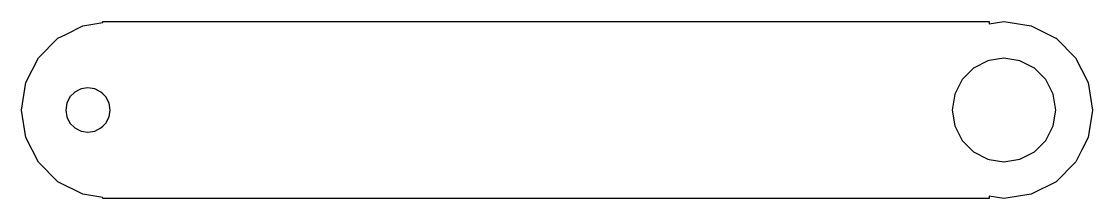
# Model space of a CAD drawing. Header units: millimetres. Extents: x 194.8 to 267.2, y -118 to -106.
import ezdxf

# ---------------------------------------------------------------- set-up
doc = ezdxf.new("R2010")
doc.units = ezdxf.units.MM
doc.layers.get('0').update_dxf_attribs({"lineweight": 25, "true_color": 0xffffff})

msp = doc.modelspace()

# ---------------------------------------------------------------- linework, layer by layer
at = {"flags": 128}
for points in [[(198.896, -106.294), (200.25, -106.079), (200.25, -106), (200.753, -106), (257.748, -106), (260.25, -106), (260.25, -106.159), (261.25, -106), (263.104, -106.294), (264.753, -107.134), (264.777, -107.146), (266.104, -108.473), (266.956, -110.146), (267.25, -112), (266.956, -113.854), (266.531, -114.688), (266.116, -115.503), (266.104, -115.527), (264.777, -116.854), (263.104, -117.706), (261.25, -118), (260.25, -117.841), (260.25, -118), (257.748, -118), (200.25, -118), (200.25, -117.921), (198.896, -117.706), (197.223, -116.854), (195.896, -115.527), (195.469, -114.688), (195.044, -113.854), (194.75, -112), (195.044, -110.146), (195.896, -108.473), (197.223, -107.146), (197.748, -106.879), (198.896, -106.294)], [(262.332, -108.669), (261.25, -108.498), (260.25, -108.656), (260.168, -108.669), (259.191, -109.166), (258.416, -109.941), (257.919, -110.918), (257.748, -112), (257.919, -113.082), (258.416, -114.059), (259.045, -114.688), (259.191, -114.834), (260.168, -115.331), (260.25, -115.344), (261.25, -115.503), (262.332, -115.331), (263.309, -114.834), (263.455, -114.688), (264.084, -114.059), (264.581, -113.082), (264.753, -112), (264.581, -110.918), (264.084, -109.941), (263.309, -109.166), (262.332, -108.669)], [(197.821, -111.536), (197.748, -112), (197.821, -112.464), (198.034, -112.883), (198.367, -113.216), (198.656, -113.363), (198.786, -113.429), (199.25, -113.503), (199.714, -113.429), (200.133, -113.216), (200.25, -113.099), (200.466, -112.883), (200.679, -112.464), (200.704, -112.307), (200.753, -112), (200.704, -111.693), (200.679, -111.536), (200.466, -111.117), (200.25, -110.901), (200.133, -110.784), (199.755, -110.592), (199.714, -110.571), (199.25, -110.498), (198.786, -110.571), (198.745, -110.592), (198.656, -110.637), (198.367, -110.784), (198.034, -111.117), (197.821, -111.536)]]:
    msp.add_lwpolyline(points, dxfattribs=at)

doc.saveas('drawing.dxf')
